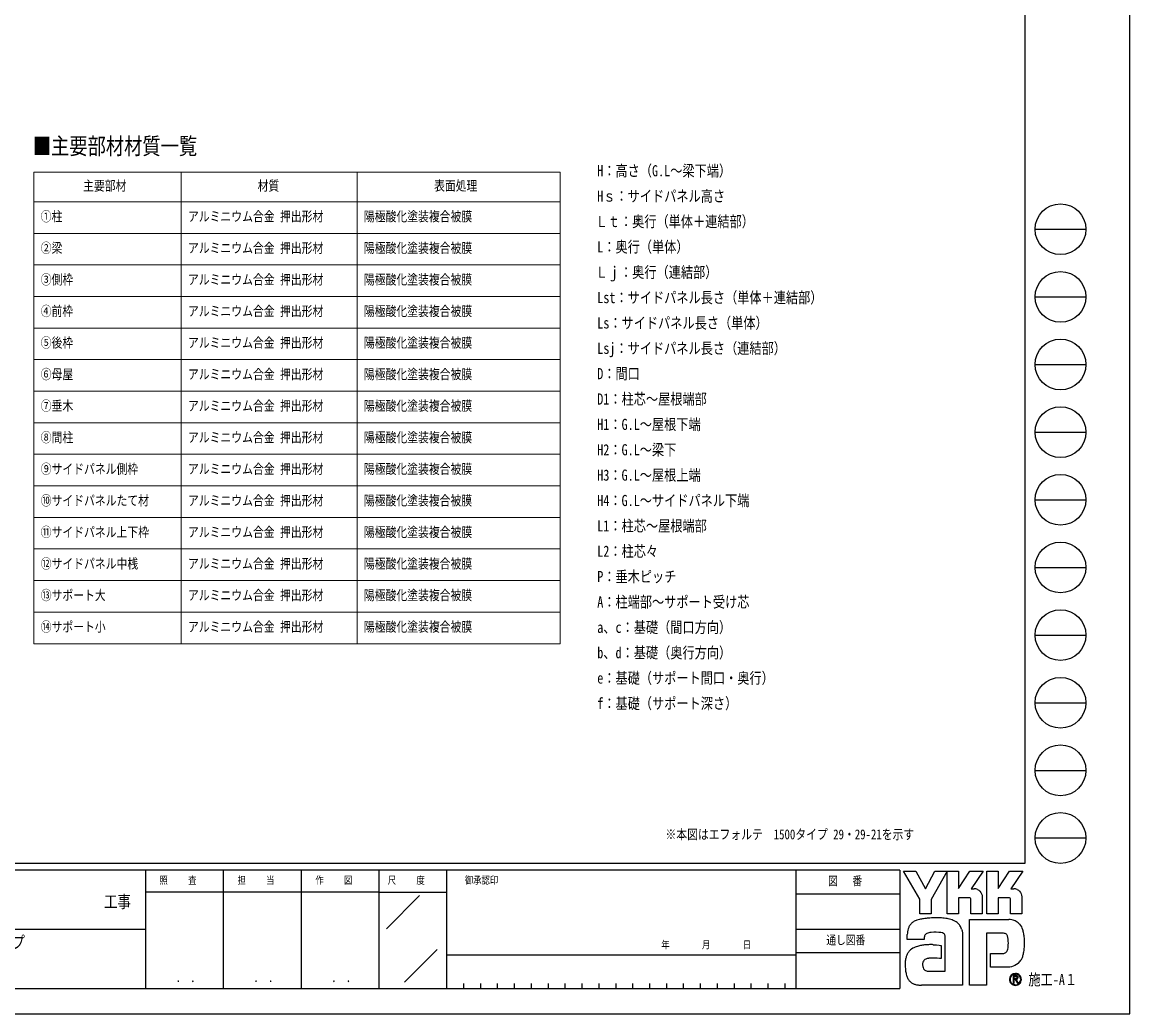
# Model space of a CAD drawing. Units: millimetres, scale not verified. Extents: x -10512 to 10512, y -7425 to 7425.
# Drawn here: x 2326 to 10512, y -7425 to -94 of the extents above; entities that cross this region are included whole.
import ezdxf
from ezdxf.enums import TextEntityAlignment as Align

# ---------------------------------------------------------------- set-up
doc = ezdxf.new("R2010")
doc.units = ezdxf.units.MM
doc.header["$LTSCALE"] = 30
doc.layers.add('0-1_TABLE1', color=7, linetype='Continuous', lineweight=18)
doc.layers.add('0-2_USER1', color=3, linetype='Continuous')
doc.layers.add('0-7_YKK_ZWAK', color=7, linetype='Continuous')
doc.styles.add('ＭＳ ゴシック', font='')
doc.styles.get('ＭＳ ゴシック').set_extended_font_data('MS Gothic')

msp = doc.modelspace()

# ---------------------------------------------------------------- linework, layer by layer
at = {"layer": '0-1_TABLE1'}
for p, q in [((2413.55, -1202.03), (6301.79, -1202.03)), ((2413.55, -1202.03), (2413.55, -4688.7)), ((3501.98, -1202.03), (3501.98, -4688.7)), ((4801.79, -1202.03), (4801.79, -4688.7)), ((6301.79, -1202.03), (6301.79, -4688.7)), ((2413.55, -1422.03), (6301.79, -1422.03)), ((2413.55, -1655.37), (6301.79, -1655.37)), ((2413.55, -1888.7), (6301.79, -1888.7)), ((2413.55, -2122.03), (6301.79, -2122.03)), ((2413.55, -2355.37), (6301.79, -2355.37)), ((2413.55, -2588.7), (6301.79, -2588.7)), ((2413.55, -2822.03), (6301.79, -2822.03)), ((2413.55, -3055.37), (6301.79, -3055.37)), ((2413.55, -3288.7), (6301.79, -3288.7)), ((2413.55, -3522.03), (6301.79, -3522.03)), ((2413.55, -3755.37), (6301.79, -3755.37)), ((2413.55, -3988.7), (6301.79, -3988.7)), ((2413.55, -4222.03), (6301.79, -4222.03)), ((2413.55, -4455.37), (6301.79, -4455.37)), ((2413.55, -4688.7), (6301.79, -4688.7))]:
    msp.add_line(p, q, dxfattribs=at)
at = {"layer": '0-7_YKK_ZWAK'}
for p, q in [((9737.55, 6937.5), (9737.55, -6312.5)), ((9812.55, -1625), (10187.55, -1625)), ((9812.55, -2125), (10187.55, -2125)), ((9812.55, -2625), (10187.55, -2625)), ((9812.55, -3125), (10187.55, -3125)), ((9812.55, -3625), (10187.55, -3625)), ((9812.55, -4125), (10187.55, -4125)), ((9812.55, -4625), (10187.55, -4625)), ((9812.55, -5125), (10187.55, -5125)), ((9812.55, -5625), (10187.55, -5625)), ((9812.55, -6125), (10187.55, -6125)), ((9737.55, -6312.5), (-9762.45, -6312.5)), ((3237.55, -6362.5), (-12.45, -6362.5)), ((3812.55, -6362.5), (3812.55, -7237.5)), ((4387.55, -6362.5), (4387.55, -7237.5)), ((4962.55, -6362.5), (4962.55, -7237.5)), ((5462.55, -6362.5), (4962.55, -6362.5)), ((8043.8, -6362.5), (5462.55, -6362.5)), ((5462.55, -6362.5), (5462.55, -7237.5)), ((8043.8, -6362.5), (8043.8, -7237.5)), ((8812.55, -6362.5), (8043.8, -6362.5)), ((8812.55, -6362.5), (8812.55, -7237.5)), ((4962.55, -6525), (3237.55, -6525)), ((4962.55, -6525), (5462.55, -6525)), ((8043.8, -6537.5), (8812.55, -6537.5)), ((5017.76, -6795.73), (5262.59, -6550.9)), ((-12.45, -6800), (3237.55, -6800)), ((8043.8, -6800), (8812.55, -6800)), ((5151.68, -7189.97), (5392.23, -6949.42)), ((5462.55, -6987.5), (8043.8, -6987.5)), ((8812.55, -6975), (8043.8, -6975)), ((5587.55, -7200), (5587.55, -7237.5)), ((5712.55, -7200), (5712.55, -7237.5)), ((5837.55, -7200), (5837.55, -7237.5)), ((5962.55, -7200), (5962.55, -7237.5)), ((6087.55, -7200), (6087.55, -7237.5)), ((6212.55, -7200), (6212.55, -7237.5)), ((6337.55, -7200), (6337.55, -7237.5)), ((6462.55, -7200), (6462.55, -7237.5)), ((6587.55, -7200), (6587.55, -7237.5)), ((6712.55, -7200), (6712.55, -7237.5)), ((6837.55, -7200), (6837.55, -7237.5)), ((6962.55, -7200), (6962.55, -7237.5)), ((7087.55, -7200), (7087.55, -7237.5)), ((7212.55, -7200), (7212.55, -7237.5)), ((7337.55, -7200), (7337.55, -7237.5)), ((7462.55, -7200), (7462.55, -7237.5)), ((7587.55, -7200), (7587.55, -7237.5)), ((7712.55, -7200), (7712.55, -7237.5)), ((7837.55, -7200), (7837.55, -7237.5)), ((7962.55, -7200), (7962.55, -7237.5)), ((9697.91, -7139.3), (9697.91, -7139.3)), ((-12.45, -7237.5), (3237.55, -7237.5)), ((3237.55, -7237.5), (4962.55, -7237.5)), ((4962.55, -7237.5), (5462.55, -7237.5)), ((5462.55, -7237.5), (8043.8, -7237.5)), ((8043.8, -7237.5), (8812.55, -7237.5)), ((9666.68, -7209.95), (9666.68, -7209.95))]:
    msp.add_line(p, q, dxfattribs=at)
for points in [[(-10512.5, -7425), (10512.5, -7425), (10512.5, 7425), (-10512.5, 7425)], [(8840.05, -6370), (8932.08, -6370), (9001.18, -6500.25), (9070.1, -6370), (9162.19, -6370), (9044.18, -6579.98), (9044.18, -6685.33), (8960.24, -6685.33), (8960.24, -6577.14)]]:
    msp.add_lwpolyline(points, close=True, dxfattribs=at)
for points in [[(4962.55, -6362.5), (3237.55, -6362.5), (3237.55, -7237.5)], [(9326.37, -6566.52), (9246.92, -6566.52), (9246.92, -6685.24), (9162.29, -6685.24), (9162.29, -6370), (9246.92, -6370), (9246.92, -6498.96), (9330.17, -6370), (9429.6, -6370), (9340.4, -6500.53), (9343.56, -6500.53), (9347.05, -6500.53), (9350.63, -6500.53), (9354.08, -6500.53), (9357.16, -6500.53), (9359.65, -6500.53), (9361.31, -6500.53), (9361.92, -6500.53)], [(9618.78, -6566.52), (9539.42, -6566.52), (9539.42, -6685.33), (9454.74, -6685.33), (9454.74, -6370), (9539.42, -6370), (9539.42, -6498.96), (9622.58, -6370), (9722.01, -6370), (9632.81, -6500.53), (9636, -6500.53), (9639.51, -6500.53), (9643.09, -6500.53), (9646.53, -6500.53), (9649.6, -6500.53), (9652.08, -6500.53), (9653.73, -6500.53), (9654.33, -6500.53)], [(9386.26, -6505.53), (9396.37, -6511.31), (9404.93, -6518.83), (9411.81, -6527.8), (9416.89, -6537.87), (9420.03, -6548.74), (9421.1, -6560.09), (9421.1, -6685.55), (9338.53, -6685.55), (9338.53, -6578.52)], [(9678.7, -6505.53), (9688.84, -6511.31), (9697.44, -6518.83), (9704.35, -6527.8), (9709.46, -6537.87), (9712.62, -6548.74), (9713.7, -6560.09), (9713.7, -6685.33), (9630.93, -6685.33), (9630.93, -6578.52)], [(9572.17, -6828.77), (9452.98, -6828.77), (9452.98, -7212.5), (9328.08, -7212.5), (9328.08, -6726.98), (9618.38, -6726.98)], [(9696.78, -6761.28), (9704.93, -6771.56), (9711.03, -6781.52), (9715.29, -6790.54)], [(9011.99, -6830.78), (9006.18, -6834.05), (9001.65, -6838.04), (8998.22, -6842.71), (8995.73, -6847.99), (8994.01, -6853.83), (8992.9, -6860.17), (8992.23, -6866.97), (8991.82, -6874.17), (8866.86, -6874.47), (8867.23, -6857.38), (8867.92, -6838.18)], [(9269.27, -6797.91), (9272.82, -6812.25), (9274.83, -6827.61), (9275.46, -6843.97), (9275.46, -7212.5), (8973.88, -7212.5)], [(9059.87, -6913.82), (9083.52, -6915.38), (9102.11, -6917.46), (9114.28, -6919.42), (9118.63, -6920.58), (9118.63, -7016.18), (9104.81, -7014.72), (9089.64, -7013.9), (9074.12, -7013.58), (9059.22, -7013.63), (9045.92, -7013.91), (9035.21, -7014.27), (9028.06, -7014.59), (9025.46, -7014.73), (9014.66, -7016.71), (9005.34, -7019.8), (8997.51, -7024.03), (8991.17, -7029.42), (8986.32, -7035.99), (8982.96, -7043.76), (8981.09, -7052.75), (8980.71, -7062.98), (8981.91, -7074.22), (8984.29, -7083.52), (8987.73, -7091.04), (8992.07, -7096.97), (8997.15, -7101.49), (9002.83, -7104.76), (9008.97, -7106.98), (9015.4, -7108.31), (9148.16, -7108.31), (9148.16, -6862.68), (9148.19, -6857.81), (9147.94, -6853.05), (9147.32, -6848.47), (9146.25, -6844.12), (9144.66, -6840.06), (9142.46, -6836.37), (9139.59, -6833.1), (9135.97, -6830.31)], [(9135.97, -6830.31), (9128.18, -6827.25), (9115.73, -6824.67), (9099.85, -6822.75), (9081.77, -6821.74), (9062.71, -6821.82), (9043.91, -6823.21)], [(9614.57, -6902.49), (9614.41, -6886.58), (9613.65, -6872.24), (9611.86, -6859.66), (9608.59, -6848.98)], [(9686.41, -7052.43), (9674.87, -7061.39), (9662.86, -7068.44), (9650.46, -7073.7), (9637.75, -7077.3), (9624.84, -7079.36), (9611.8, -7080.02), (9483.4, -7080.02), (9483.4, -6979.16), (9555.8, -6979.16), (9569.15, -6978.97), (9580.89, -6977.83), (9590.97, -6974.88)], [(9686.52, -7156.49), (9686.45, -7155.03), (9686.27, -7153.62), (9685.97, -7152.26), (9685.55, -7150.97), (9685.01, -7149.75), (9684.35, -7148.59), (9683.58, -7147.52), (9682.7, -7146.53), (9681.54, -7145.51), (9680.26, -7144.62), (9678.85, -7143.86), (9677.33, -7143.23), (9675.7, -7142.74), (9673.96, -7142.39), (9672.12, -7142.18), (9670.19, -7142.11), (9651.25, -7142.11), (9651.25, -7197.85), (9656.97, -7197.85), (9656.97, -7147.79), (9670.19, -7147.79), (9671.56, -7147.84), (9672.84, -7147.97), (9674.04, -7148.19), (9675.16, -7148.5), (9676.18, -7148.89), (9677.11, -7149.36), (9677.94, -7149.92), (9678.66, -7150.56)], [(9680.9, -7156.49), (9680.55, -7159.17), (9679.59, -7161.28), (9678.15, -7162.89), (9676.37, -7164.06), (9674.36, -7164.86), (9672.26, -7165.35), (9670.21, -7165.6), (9668.32, -7165.67), (9663.36, -7165.67), (9665.86, -7169.92), (9682.23, -7198.04), (9688.78, -7198.04), (9673, -7170.98), (9674.48, -7170.68), (9675.89, -7170.31), (9677.23, -7169.86), (9678.49, -7169.33), (9679.67, -7168.72), (9680.77, -7168.04), (9681.78, -7167.28), (9682.7, -7166.44)]]:
    msp.add_lwpolyline(points, dxfattribs=at)
for centre in [(10000.05, -1625), (10000.05, -2125), (10000.05, -2625), (10000.05, -3125), (10000.05, -3625), (10000.05, -4125), (10000.05, -4625), (10000.05, -5125), (10000.05, -5625), (10000.05, -6125)]:
    msp.add_circle(centre, 187.5, dxfattribs=at)
for centre, radius, start, end in [((9362.04, -6562.97), 62.44, 78.26798, 90.11215), ((9362.93, -6558.43), 57.81, 66.19963, 78.22058), ((9654.45, -6563.08), 62.55, 78.27851, 90.10826), ((9655.31, -6558.7), 58.09, 66.2483, 78.23226), ((9326.81, -6578.23), 11.72, 358.57817, 92.1683), ((9619.27, -6578.18), 11.67, 358.29941, 92.43455), ((8979.01, -6828.22), 108.95, 152.2125, 163.4865), ((8962.34, -6819.6), 90.18, 138.03852, 152.12015), ((8962.33, -6820.02), 90.45, 122.60463, 137.83438), ((8974.29, -6839.36), 113.2, 108.37421, 122.42809), ((8993.23, -6906.73), 183.13, 100.93159, 107.35499), ((9055.13, -7207.04), 489.75, 97.86054, 101.37938), ((9084.19, -7408.95), 693.73, 94.90201, 97.9576), ((9086.17, -7425.11), 710, 91.6169, 94.94971), ((9083.42, -7310.15), 595.01, 87.51794, 91.66439), ((9091.15, -7144.44), 429.12, 81.92631, 87.59083), ((9113.97, -6988.08), 271.1, 73.67137, 82.05943), ((9147.82, -6874.79), 152.88, 60.60528, 73.9085), ((9161.67, -6847.16), 122.01, 52.17347, 59.90542), ((9174.06, -6831.12), 101.74, 43.55042, 52.14561), ((9180.89, -6824.52), 92.24, 34.48659, 43.50182), ((9180.94, -6824.38), 92.12, 25.58915, 34.43128), ((9172.74, -6828.22), 101.17, 17.43089, 25.54591), ((9613.64, -6860.53), 133.64, 78.73198, 87.96551), ((9617.56, -6840.49), 113.22, 69.03034, 78.69541), ((9621.21, -6830.75), 102.82, 59.39484, 68.9885), ((9622.9, -6827.78), 99.4, 50.3012, 59.3616), ((9622.28, -6828.48), 100.33, 42.05209, 50.28551), ((9572.73, -6857.03), 157.3, 14.76267, 25.00486), ((9094.51, -6851.15), 226.96, 171.55622, 176.72493), ((9017.6, -6839.67), 149.2, 163.48385, 171.57982), ((9044.98, -6909.07), 84.96, 102.4979, 112.84632), ((9061.41, -6979.98), 157.75, 96.37207, 102.75341), ((9572.85, -6890.03), 61.26, 77.94572, 90.63794), ((9578.18, -6865.04), 35.72, 60.20991, 77.92418), ((9581.63, -6858.55), 28.37, 39.8078, 59.75378), ((9576.78, -6862.26), 34.47, 22.65544, 39.38165), ((9476.25, -6883.32), 257.3, 7.9139, 14.95041), ((9379.89, -6897.34), 354.67, 2.54376, 8.01251), ((8958.69, -7029.07), 101.91, 130.60221, 141.94427), ((8964.69, -7036.28), 111.29, 120.60724, 130.53081), ((8976.54, -7056.43), 134.67, 112.58838, 120.58162), ((8992.48, -7094.75), 176.17, 106.61303, 112.59024), ((9017.56, -7179.03), 264.11, 99.87193, 106.59825), ((9031.61, -7258.18), 344.49, 94.78469, 99.91711), ((9038.45, -7336.93), 423.53, 90.80099, 94.81812), ((9039.49, -7395.56), 482.18, 87.57779, 90.82714), ((9550.12, -6932.85), 62.07, 334.00676, 347.34989), ((9481.24, -6916.9), 132.77, 347.14308, 355.40008), ((9330.51, -6903.94), 284.06, 355.2339, 0.29193), ((9422.87, -6911.98), 311.04, 347.15166, 352.97565), ((9340.42, -6901.25), 394.19, 352.8937, 357.82206), ((9324.66, -6900.24), 409.98, 357.76419, 2.60674), ((9095.33, -7058.72), 243.22, 174.55588, 182.47272), ((9022.45, -7051.74), 170.01, 164.97537, 174.56739), ((8981.14, -7040.72), 127.26, 153.89178, 164.94341), ((8962.32, -7031.67), 106.37, 142.04688, 153.80771), ((9579.3, -6948.57), 28.78, 293.91672, 314.09376), ((9575.37, -6945.11), 34, 314.78099, 333.92928), ((9588.53, -6945.72), 144.93, 318.67367, 325.29112), ((9625.9, -6973.56), 98.37, 326.23251, 339.61931), ((9533.51, -6937.79), 197.44, 339.22498, 347.31457), ((9231.24, -7056.58), 379.12, 181.90948, 187.89042), ((9071.73, -7079.01), 218.04, 187.80471, 196.36971), ((9603.07, -6958.47), 125.59, 311.57033, 318.66243), ((8987.51, -7103.89), 130.22, 196.3102, 208.20993), ((8950.84, -7123.41), 88.68, 208.29777, 223.35561), ((8942.57, -7130.69), 77.67, 223.64205, 239.63663), ((8949.43, -7118.2), 91.91, 239.8785, 253.65355), ((9666.75, -7170.47), 44.1, 90.09157, 179.92363), ((9666.49, -7170.52), 43.83, 179.86065, 225.14399), ((9666.48, -7170.33), 39.22, 134.8007, 180.12175), ((9666.32, -7170.58), 39.06, 179.75513, 225.29722), ((9666.7, -7170.53), 43.98, 224.94536, 269.98445), ((9666.59, -7170.11), 39.14, 89.86602, 135.149), ((9666.61, -7170.94), 39.01, 224.62822, 270.10973), ((9666.75, -7170.39), 44.02, 44.93442, 90.08536), ((9666.76, -7170.41), 39.44, 45.03108, 90.11509), ((9666.62, -7170.35), 39.6, 270.09072, 359.90926), ((9666.69, -7170.31), 44.2, 269.98802, 314.93777), ((9672.52, -7156.26), 8.38, 358.3894, 42.86139), ((9672.69, -7156.89), 13.84, 316.37674, 1.6565), ((9666.79, -7170.42), 39.43, 0.00643, 45.07115), ((9667.1, -7170.25), 43.68, 359.78949, 45.13288), ((9666.99, -7170.6), 43.78, 314.92572, 0.23508), ((8962, -7075.02), 136.89, 253.69102, 263.74909), ((8972.65, -6980.24), 232.26, 263.68487, 270.30455)]:
    msp.add_arc(centre, radius, start, end, dxfattribs=at)

# ---------------------------------------------------------------- texts
at = {"layer": '0-1_TABLE1', "style": 'ＭＳ ゴシック', "width": 0.8}
for s, p in [('主要部材', (2776.43, -1362.03)), ('材質', (4066.55, -1362.03)), ('表面処理', (5370.46, -1362.03)), ('①柱', (2463.55, -1588.7)), ('アルミニウム合金 押出形材', (3551.98, -1588.7)), ('陽極酸化塗装複合被膜', (4851.79, -1588.7)), ('②梁', (2463.55, -1822.03)), ('アルミニウム合金 押出形材', (3551.98, -1822.03)), ('陽極酸化塗装複合被膜', (4851.79, -1822.03)), ('③側枠', (2463.55, -2055.37)), ('アルミニウム合金 押出形材', (3551.98, -2055.37)), ('陽極酸化塗装複合被膜', (4851.79, -2055.37)), ('④前枠', (2463.55, -2288.7)), ('アルミニウム合金 押出形材', (3551.98, -2288.7)), ('陽極酸化塗装複合被膜', (4851.79, -2288.7)), ('⑤後枠', (2463.55, -2522.03)), ('アルミニウム合金 押出形材', (3551.98, -2522.03)), ('陽極酸化塗装複合被膜', (4851.79, -2522.03)), ('⑥母屋', (2463.55, -2755.37)), ('アルミニウム合金 押出形材', (3551.98, -2755.37)), ('陽極酸化塗装複合被膜', (4851.79, -2755.37)), ('⑦垂木', (2463.55, -2988.7)), ('アルミニウム合金 押出形材', (3551.98, -2988.7)), ('陽極酸化塗装複合被膜', (4851.79, -2988.7)), ('⑧間柱', (2463.55, -3222.03)), ('アルミニウム合金 押出形材', (3551.98, -3222.03)), ('陽極酸化塗装複合被膜', (4851.79, -3222.03)), ('⑨サイドパネル側枠', (2463.55, -3455.37)), ('アルミニウム合金 押出形材', (3551.98, -3455.37)), ('陽極酸化塗装複合被膜', (4851.79, -3455.37)), ('⑩サイドパネルたて材', (2463.55, -3688.7)), ('アルミニウム合金 押出形材', (3551.98, -3688.7)), ('陽極酸化塗装複合被膜', (4851.79, -3688.7)), ('⑪サイドパネル上下枠', (2463.55, -3922.03)), ('アルミニウム合金 押出形材', (3551.98, -3922.03)), ('陽極酸化塗装複合被膜', (4851.79, -3922.03)), ('⑫サイドパネル中桟', (2463.55, -4155.37)), ('アルミニウム合金 押出形材', (3551.98, -4155.37)), ('陽極酸化塗装複合被膜', (4851.79, -4155.37)), ('⑬サポート大', (2463.55, -4388.7)), ('アルミニウム合金 押出形材', (3551.98, -4388.7)), ('陽極酸化塗装複合被膜', (4851.79, -4388.7)), ('⑭サポート小', (2463.55, -4622.03)), ('アルミニウム合金 押出形材', (3551.98, -4622.03)), ('陽極酸化塗装複合被膜', (4851.79, -4622.03))]:
    msp.add_text(s, height=73.31, dxfattribs=at).set_placement(p, align=Align.BOTTOM_LEFT)
at = {"layer": '0-2_USER1', "style": 'ＭＳ ゴシック', "width": 0.8}
for s, height, p in [('■主要部材材質一覧', 123.7, (2404.77, -1108.99)), ('H：高さ（G.L～梁下端）', 82.48, (6576.24, -1258.54)), ('Hｓ：サイドパネル高さ', 82.48, (6576.24, -1446.04)), ('Ｌｔ：奥行（単体＋連結部）', 82.48, (6564.24, -1633.54)), ('L：奥行（単体）', 82.48, (6576.24, -1821.04)), ('Ｌｊ：奥行（連結部）', 82.48, (6564.24, -2008.54)), ('Lst：サイドパネル長さ（単体＋連結部）', 82.48, (6576.24, -2196.04)), ('Ls：サイドパネル長さ（単体）', 82.48, (6576.24, -2383.54)), ('Lsj：サイドパネル長さ（連結部）', 82.48, (6576.24, -2571.04)), ('D：間口', 82.48, (6576.24, -2758.54)), ('D1：柱芯～屋根端部', 82.48, (6576.24, -2946.04)), ('H1：G.L～屋根下端', 82.48, (6576.24, -3133.54)), ('H2：G.L～梁下', 82.48, (6576.24, -3321.04)), ('H3：G.L～屋根上端', 82.48, (6576.24, -3508.54)), ('H4：G.L～サイドパネル下端', 82.48, (6576.24, -3696.04)), ('L1：柱芯～屋根端部', 82.48, (6576.24, -3883.54)), ('L2：柱芯々', 82.48, (6576.24, -4071.04)), ('P：垂木ピッチ', 82.48, (6576.24, -4258.54)), ('A：柱端部～サポート受け芯', 82.48, (6576.24, -4446.04)), ('a、c：基礎（間口方向）', 82.48, (6576.24, -4633.54)), ('b、d：基礎（奥行方向）', 82.48, (6576.24, -4821.04)), ('e：基礎（サポート間口・奥行）', 82.48, (6576.24, -5008.54)), ('f：基礎（サポート深さ）', 82.48, (6576.24, -5196.04)), ('※本図はエフォルテ\u30001500タイプ 29・29-21を示す', 73.31, (7080.48, -6156.56)), ('サイクルポート エフォルテ 1500タイプ', 91.64, (547.3, -6969.36))]:
    msp.add_text(s, height=height, dxfattribs=at).set_placement(p, align=Align.BOTTOM_LEFT)
at = {"layer": '0-7_YKK_ZWAK', "style": 'ＭＳ ゴシック', "width": 0.8}
for s, height, p in [('照     査', 54.99, (3341.05, -6481.25)), ('担     当', 54.99, (3918.05, -6481.25)), ('作     図', 54.99, (4493.05, -6481.25)), ('尺     度', 54.99, (5028.55, -6481.25)), ('御承認印', 54.99, (5597.85, -6481.25)), ('図\u3000 番', 64.15, (8283.51, -6493.75)), ('工事', 91.64, (2930.83, -6668.66)), ('通し図番', 64.15, (8269.51, -6931.25)), ('年        月        日', 54.99, (7049.77, -6958.04)), ('施工-A１', 82.48, (9762.55, -7237.5)), ('． ．', 64.79, (3462.5, -7210.88)), ('． ．', 64.79, (4037.5, -7210.88)), ('． ．', 64.79, (4612.5, -7210.88))]:
    msp.add_text(s, height=height, dxfattribs=at).set_placement(p, align=Align.BOTTOM_LEFT)

doc.saveas('drawing.dxf')
